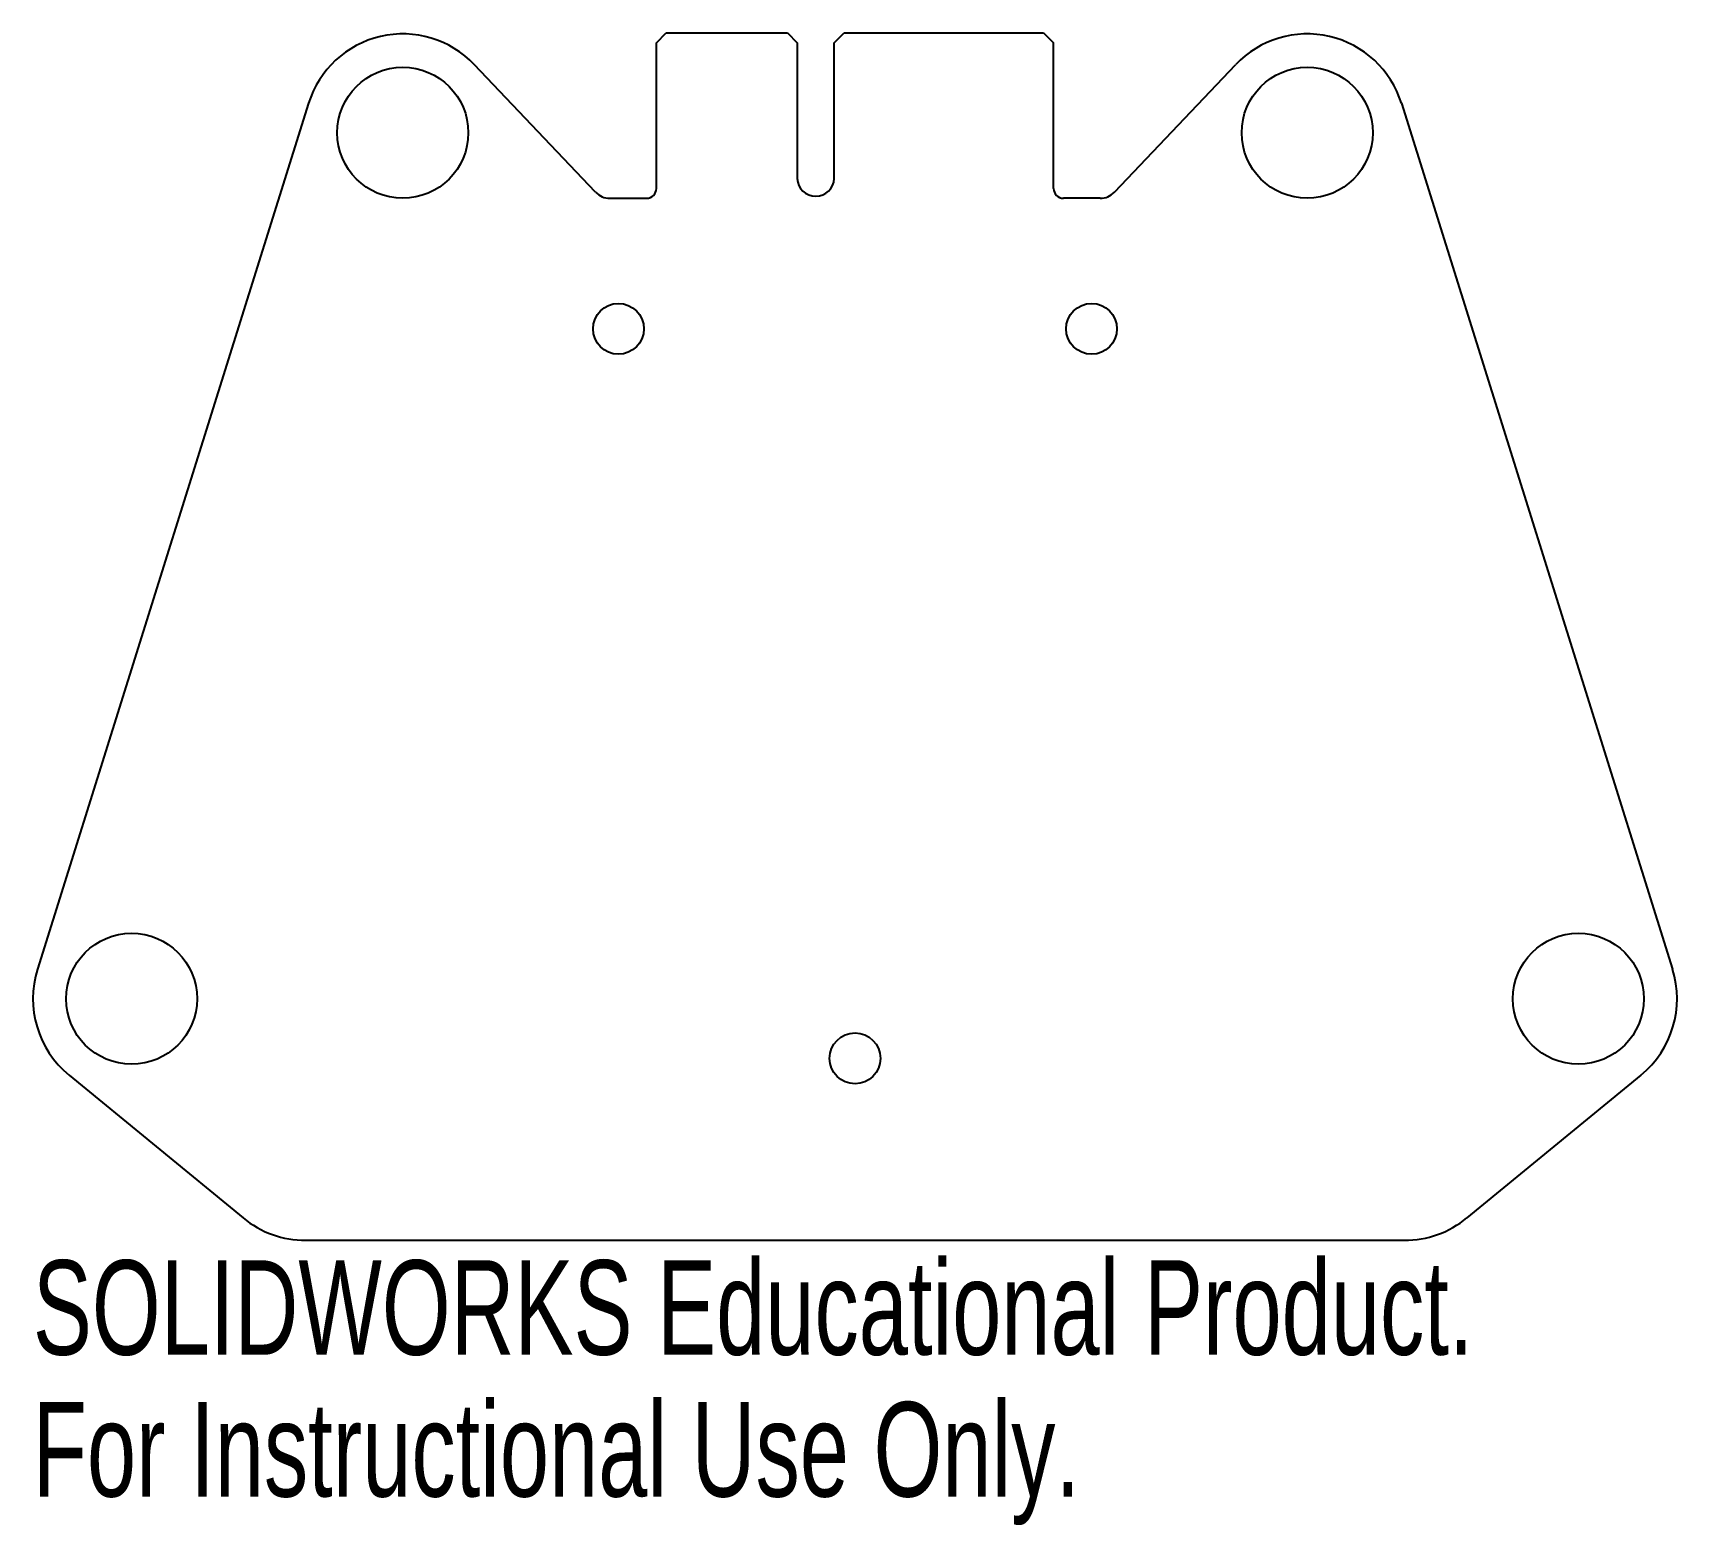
# Model space of a CAD drawing. Header units: millimetres. Extents: x -42.1 to 42.1, y -39.6 to 36.7.
import ezdxf

# ---------------------------------------------------------------- set-up
doc = ezdxf.new("R2010")
doc.units = ezdxf.units.MM
doc.styles.add('SLDTEXTSTYLE0', font='TXT', dxfattribs={"width": 0.7})

msp = doc.modelspace()

# ---------------------------------------------------------------- linework, layer by layer
at = {"color": 7, "linetype": 'Continuous', "lineweight": 25}
for p, q in [((-10.158, 36.16), (-9.658, 36.66)), ((-9.658, 36.66), (-3.458, 36.66)), ((-3.458, 36.66), (-2.958, 36.16)), ((-1.058, 36.16), (-0.558, 36.66)), ((-0.558, 36.66), (9.642, 36.66)), ((9.642, 36.66), (10.158, 36.145)), ((-10.158, 28.704), (-10.158, 36.16)), ((-2.958, 36.16), (-2.958, 29.21)), ((-1.058, 29.21), (-1.058, 36.16)), ((10.158, 28.704), (10.158, 36.145)), ((-13.265, 28.514), (-19.471, 35.037)), ((13.265, 28.514), (19.471, 35.037)), ((-27.949, 33.066), (-41.82, -11.209)), ((27.949, 33.066), (41.82, -11.209)), ((-12.541, 28.204), (-10.658, 28.204)), ((12.541, 28.204), (10.658, 28.204)), ((-40.203, -16.623), (-31.301, -23.925)), ((40.203, -16.623), (31.301, -23.925)), ((-28.099, -25.07), (28.099, -25.07))]:
    msp.add_line(p, q, dxfattribs=at)
for centre, radius in [((-23.13, 31.557), 3.35), ((23.13, 31.557), 3.35), ((-12.1, 21.53), 1.3), ((12.1, 21.53), 1.3), ((-37, -12.719), 3.35), ((37, -12.719), 3.35), ((0, -15.77), 1.3)]:
    msp.add_circle(centre, radius, dxfattribs=at)
for centre, radius, start, end in [((-23.13, 31.557), 5.05, 43.57244, 162.605), ((23.13, 31.557), 5.05, 17.395, 136.42756), ((-10.658, 28.704), 0.5, 270, 0), ((-2.008, 29.258), 0.951, 182.92236, 357.07764), ((10.658, 28.704), 0.5, 180, 270), ((-12.541, 29.204), 1, 223.57244, 270), ((12.541, 29.204), 1, 270, 316.42756), ((-37, -12.719), 5.05, 162.605, 230.6406), ((37, -12.719), 5.05, 309.3594, 17.395), ((-28.099, -20.02), 5.05, 230.6406, 270), ((28.099, -20.02), 5.05, 270, 309.3594)]:
    msp.add_arc(centre, radius, start, end, dxfattribs=at)

# ---------------------------------------------------------------- texts
at = {"color": 7, "linetype": 'Continuous', "char_height": 4.83362, "attachment_point": 1, "style": 'SLDTEXTSTYLE0'}
for s, insert in [('SOLIDWORKS Educational Product.', (-42.05, -26.09)), ('For Instructional Use Only.', (-42.05, -33.34))]:
    msp.add_mtext(s, dxfattribs=dict(at, insert=insert))

doc.saveas('drawing.dxf')
